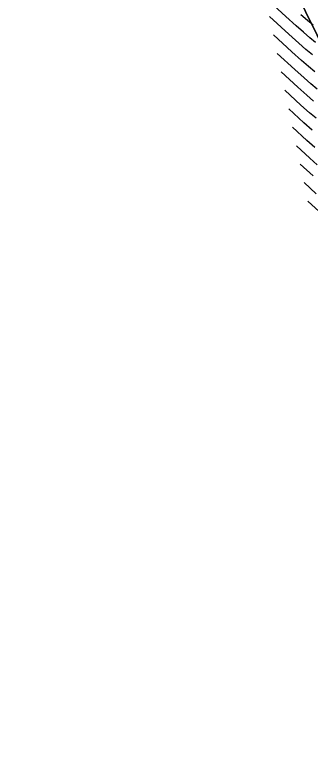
# Model space of a CAD drawing. Extents: x 83 to 1412852, y -76 to 4931706.
# Drawn here: x 1412620.76 to 1412627.96, y 4931556.84 to 4931575.01 of the extents above; entities that cross this region are included whole.
import ezdxf

# ---------------------------------------------------------------- set-up
doc = ezdxf.new("R2010")
doc.units = 0
doc.header["$MEASUREMENT"] = 0
doc.layers.get('0').update_dxf_attribs({"color": 1, "linetype": 'CONTINUOUS'})
doc.layers.add('nz-property-titles(LINZ DOWNLOAD)', color=1, linetype='CONTINUOUS')

msp = doc.modelspace()

# ---------------------------------------------------------------- linework, layer by layer
for points in [[(1412628.068, 4931574.343), (1412627.929, 4931574.458), (1412627.771, 4931574.593), (1412627.594, 4931574.749), (1412627.343, 4931574.976), (1412626.858, 4931575.423)], [(1412627.989, 4931574.042), (1412627.832, 4931574.174), (1412627.659, 4931574.326), (1412627.417, 4931574.545), (1412626.951, 4931574.974)], [(1412628.007, 4931574.759), (1412627.869, 4931574.873), (1412627.71, 4931575.011)], [(1412628.049, 4931573.626), (1412627.894, 4931573.756), (1412627.724, 4931573.904), (1412627.491, 4931574.115), (1412627.044, 4931574.526)], [(1412628.109, 4931573.21), (1412627.955, 4931573.338), (1412627.789, 4931573.481), (1412627.564, 4931573.684), (1412627.137, 4931574.077)], [(1412628.017, 4931572.92), (1412627.855, 4931573.059), (1412627.638, 4931573.253), (1412627.23, 4931573.628)], [(1412628.078, 4931572.501), (1412627.92, 4931572.636), (1412627.711, 4931572.823), (1412627.324, 4931573.18)], [(1412627.983, 4931572.215), (1412627.785, 4931572.392), (1412627.417, 4931572.731)], [(1412628.046, 4931571.793), (1412627.859, 4931571.961), (1412627.51, 4931572.283)], [(1412628.11, 4931571.372), (1412627.932, 4931571.53), (1412627.603, 4931571.834)], [(1412628.006, 4931571.1), (1412627.696, 4931571.385)], [(1412628.079, 4931570.669), (1412627.789, 4931570.937)], [(1412628.153, 4931570.238), (1412627.882, 4931570.488)]]:
    msp.add_lwpolyline(points)
at = {"layer": 'nz-property-titles(LINZ DOWNLOAD)', "color": 7, "linetype": 'Continuous', "flags": 128}
for points in [[(1412682.698, 4931640.466), (1412710.054, 4931647.15), (1412737.411, 4931653.834), (1412764.203, 4931660.383), (1412779.006, 4931654.39), (1412775.741, 4931621.476), (1412777.168, 4931607.161), (1412789.245, 4931608.4), (1412777.36, 4931579.102), (1412649.678, 4931531.313), (1412643.411, 4931543.701), (1412638.895, 4931552.662), (1412621.576, 4931587.766), (1412660.662, 4931597.302), (1412699.748, 4931606.839), (1412682.698, 4931640.466)], [(1412590.081, 4931596.305), (1412611.422, 4931607.083), (1412621.576, 4931587.766), (1412638.895, 4931552.662), (1412643.411, 4931543.701), (1412600.705, 4931520.752), (1412596.296, 4931529.767), (1412591.809, 4931538.935), (1412590.081, 4931596.305)]]:
    msp.add_lwpolyline(points, close=True, dxfattribs=at)

doc.saveas('drawing.dxf')
